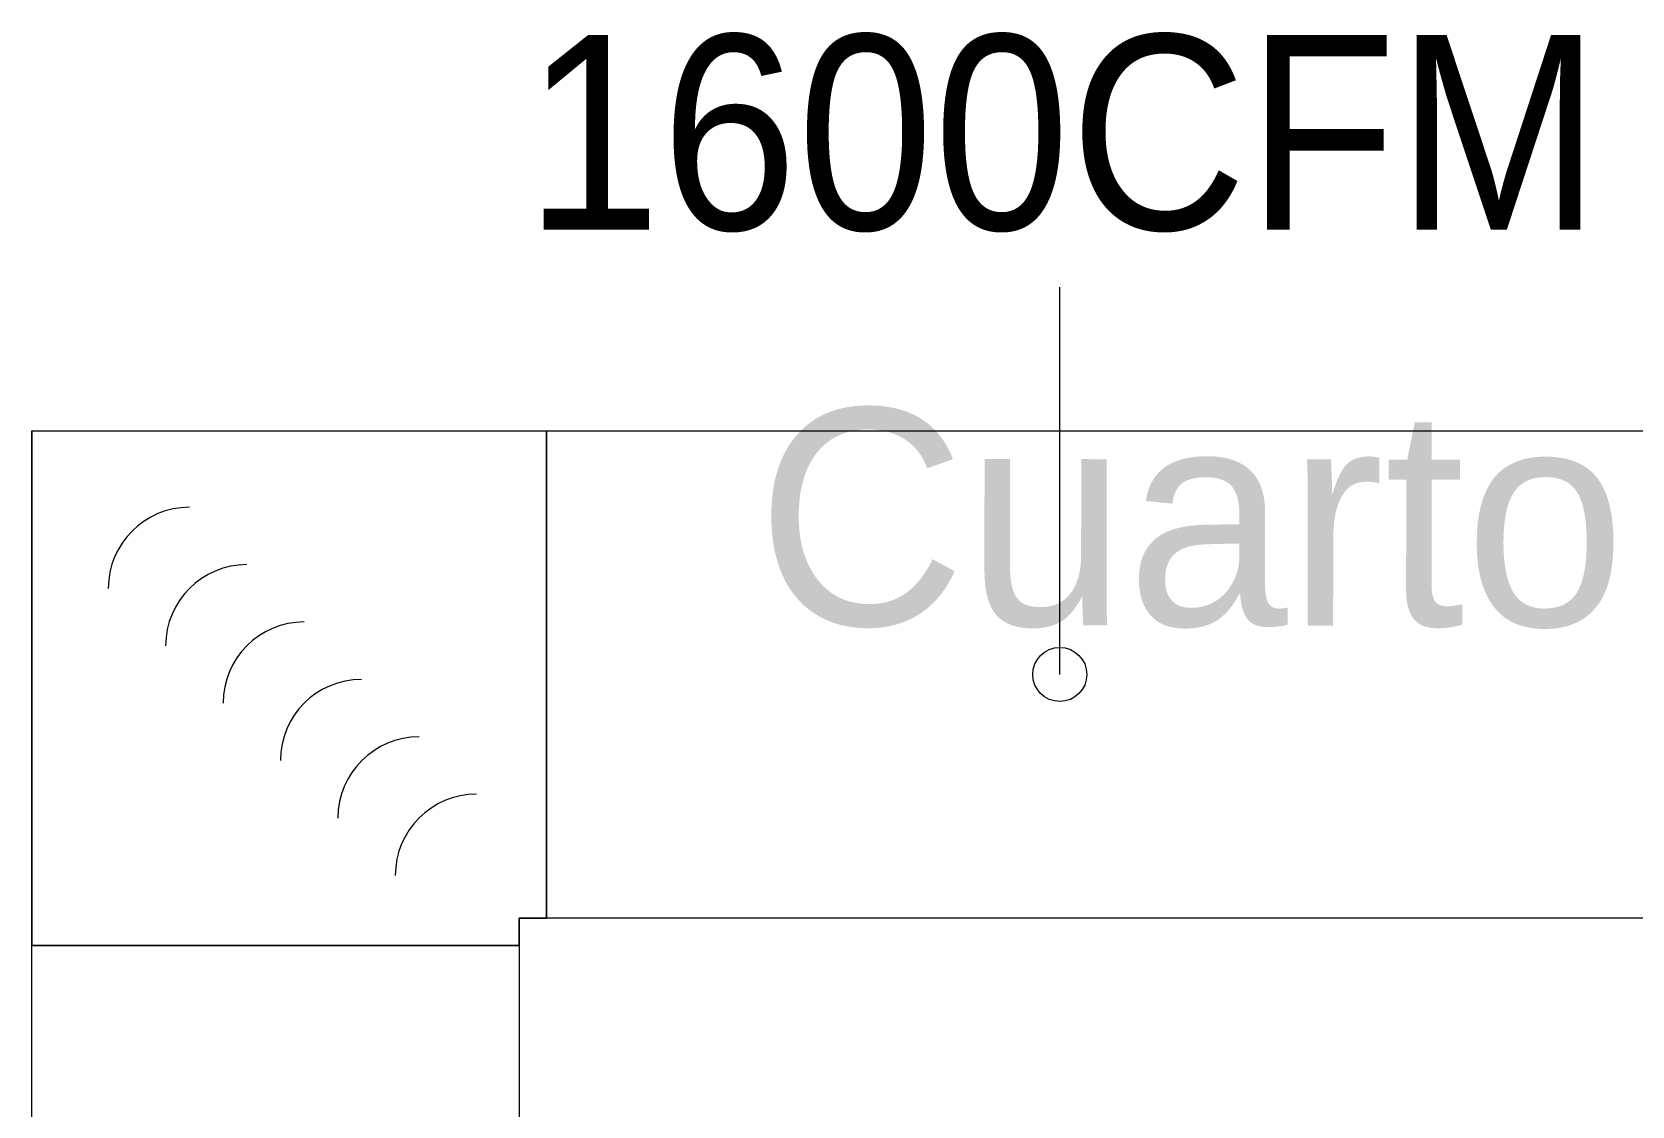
# Model space of a CAD drawing. Header units: metres. Extents: x 31.9 to 125.9, y -29 to 44.
# Drawn here: x 107.711 to 109.189, y -12.998 to -12.006 of the extents above; entities that cross this region are included whole.
import ezdxf

# ---------------------------------------------------------------- set-up
doc = ezdxf.new("R2010")
doc.units = ezdxf.units.M
for name, color, linetype, lineweight in [('A-GENM', 7, 'Continuous', 18), ('ARQ', 8, 'Continuous', 0), ('M-HVAC-DUCT', 7, 'Continuous', 18), ('M-HVAC-DUCT-IDEN', 7, 'Continuous', 9)]:
    doc.layers.add(name, color=color, linetype=linetype, lineweight=lineweight)
doc.styles.add('SansSerif', font='SANSS__.TTF', dxfattribs={"width": 0.9, "height": 0.18})

# ---------------------------------------------------------------- blocks, each defined once
blk = doc.blocks.new('P6-7-8')
at = {"layer": 'ARQ'}
blk.add_text('Cuarto de aseo', height=0.2, rotation=359.9331, dxfattribs=at).set_placement((139.0196, -2854.7356))
blk = doc.blocks.new('Rectangular Elbow - Mitered - Single Thickness Vanes - LAMINA-2840884-NIVEL 08')
at = {"layer": 'A-GENM', "color": 4, "true_color": 0x00ffff}
for centre in [(-0.1856, 0.1856), (-0.1856, 0.1856), (-0.1326, 0.1326), (-0.1326, 0.1326), (-0.0795, 0.0795), (-0.0795, 0.0795), (-0.0265, 0.0265), (-0.0265, 0.0265), (0.0265, -0.0265), (0.0265, -0.0265), (0.0795, -0.0795), (0.0795, -0.0795)]:
    blk.add_arc(centre, 0.075, 270, 360, dxfattribs=at)
at = {"layer": 'M-HVAC-DUCT', "color": 4, "true_color": 0x00ffff}
for p, q in [((-0.225, 0.225), (-0.225, 0.2504)), ((0.225, 0.2504), (-0.225, 0.2504)), ((-0.225, 0.2504), (0.225, 0.2504)), ((-0.225, 0.2504), (-0.225, 0.225)), ((0.225, -0.225), (0.225, 0.2504)), ((0.225, 0.2504), (0.225, -0.225)), ((-0.2504, 0.225), (-0.2504, -0.225)), ((-0.2504, -0.225), (-0.2504, 0.225)), ((-0.2504, 0.225), (-0.225, 0.225)), ((-0.225, 0.225), (-0.2504, 0.225)), ((0.225, -0.225), (-0.2504, -0.225)), ((0.225, -0.225), (-0.2504, -0.225))]:
    blk.add_line(p, q, dxfattribs=at)

msp = doc.modelspace()

# ---------------------------------------------------------------- linework, layer by layer
at = {"layer": 'M-HVAC-DUCT', "color": 4, "true_color": 0x00ffff}
for p, q in [((108.1864, -12.8244), (108.1864, -12.3744)), ((108.1864, -12.3744), (109.296, -12.3744)), ((109.296, -12.8244), (108.1864, -12.8244)), ((108.161, -12.8498), (107.711, -12.8498)), ((107.711, -13.229), (107.711, -12.8498)), ((108.161, -12.8498), (108.161, -13.229))]:
    msp.add_line(p, q, dxfattribs=at)
at = {"layer": 'M-HVAC-DUCT-IDEN'}
msp.add_line((108.6604, -12.5994), (108.6604, -12.2416), dxfattribs=at)
msp.add_circle((108.6604, -12.5994), 0.025, dxfattribs=at)

# ---------------------------------------------------------------- block references
at = {"layer": 'ARQ', "linetype": 'Continuous'}
msp.add_blockref('P6-7-8', (-30.6394, 2842.1819), dxfattribs=at)
at = {"layer": 'M-HVAC-DUCT', "color": 4, "true_color": 0x00ffff, "rotation": 180}
msp.add_blockref('Rectangular Elbow - Mitered - Single Thickness Vanes - LAMINA-2840884-NIVEL 08', (107.936, -12.5994), dxfattribs=at)

# ---------------------------------------------------------------- texts
at = {"layer": 'M-HVAC-DUCT-IDEN', "insert": (108.1663, -12.0085), "char_height": 0.18, "width": 1.190506, "attachment_point": 1, "style": 'SansSerif'}
msp.add_mtext('1600CFM', dxfattribs=at)

doc.saveas('drawing.dxf')
